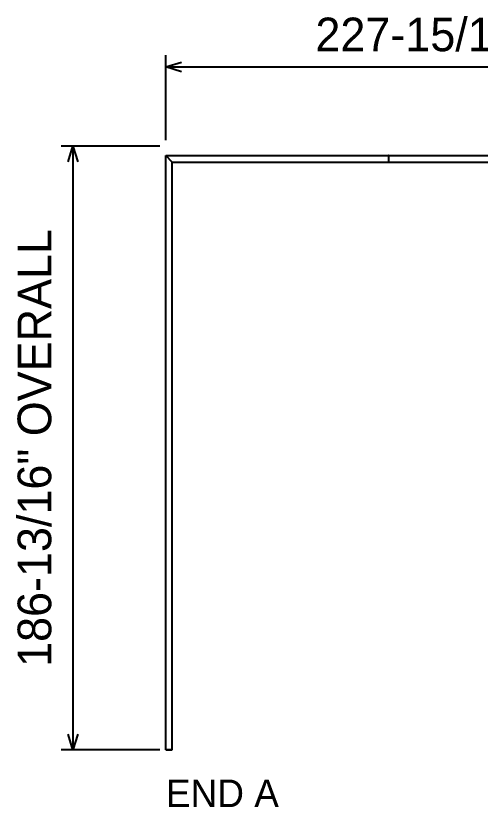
# Model space of a CAD drawing. Header units: inches. Extents: x 21 to 1475, y 21 to 947.
# Drawn here: x 444.6 to 588.2, y 549.6 to 794.4 of the extents above; entities that cross this region are included whole.
import ezdxf
from ezdxf.enums import TextEntityAlignment as Align

# ---------------------------------------------------------------- set-up
doc = ezdxf.new("R2010")
doc.units = ezdxf.units.IN
doc.header["$MEASUREMENT"] = 0

msp = doc.modelspace()

# ---------------------------------------------------------------- linework, layer by layer
at = {"layer": 'ANNOTATION'}
for p, q in [((491.03, 755.94), (491.03, 782.22)), ((491.03, 778.56), (495.92, 780.08)), ((491.03, 778.56), (718.97, 778.56)), ((495.92, 777.03), (491.03, 778.56)), ((489.2, 754.11), (458.64, 754.11)), ((460.78, 749.22), (462.31, 754.11)), ((462.31, 754.11), (462.31, 567.3)), ((462.31, 754.11), (463.84, 749.22)), ((462.31, 567.3), (460.78, 572.19)), ((463.84, 572.19), (462.31, 567.3)), ((489.2, 567.3), (458.64, 567.3))]:
    msp.add_line(p, q, dxfattribs=at)
at = {"layer": 'OUTLINE'}
for p, q in [((491.03, 751.14), (559.9, 751.14)), ((491.03, 567.3), (491.03, 751.14)), ((491.03, 751.14), (560.01, 751.14)), ((493.03, 749.14), (491.03, 751.14)), ((491.03, 751.14), (493.03, 749.14)), ((491.03, 567.3), (491.03, 751.14)), ((493.03, 749.14), (560.01, 749.14)), ((493.03, 749.14), (559.9, 749.14)), ((493.03, 567.3), (493.03, 749.14)), ((493.03, 567.3), (493.03, 749.14)), ((560.01, 751.14), (559.9, 751.14)), ((559.9, 751.14), (636.9, 751.14)), ((559.9, 751.14), (559.9, 749.14)), ((559.9, 749.14), (636.9, 749.14)), ((559.9, 749.14), (560.01, 749.14)), ((560.01, 749.14), (560.01, 751.14)), ((560.01, 751.14), (637.01, 751.14)), ((560.01, 749.14), (637.01, 749.14)), ((491.03, 567.3), (493.03, 567.3)), ((493.03, 567.3), (491.03, 567.3))]:
    msp.add_line(p, q, dxfattribs=at)

# ---------------------------------------------------------------- texts
at = {"layer": 'ANNOTATION'}
msp.add_text('227-15/16" OVERALL', height=10.3889, dxfattribs=at).set_placement((605, 783.44), align=Align.CENTER)
msp.add_text('186-13/16" OVERALL', height=10.3889, rotation=90, dxfattribs=at).set_placement((455.59, 660.7), align=Align.CENTER)
msp.add_text('END A', height=8.556, dxfattribs=at).set_placement((491.03, 549.58))

doc.saveas('drawing.dxf')
